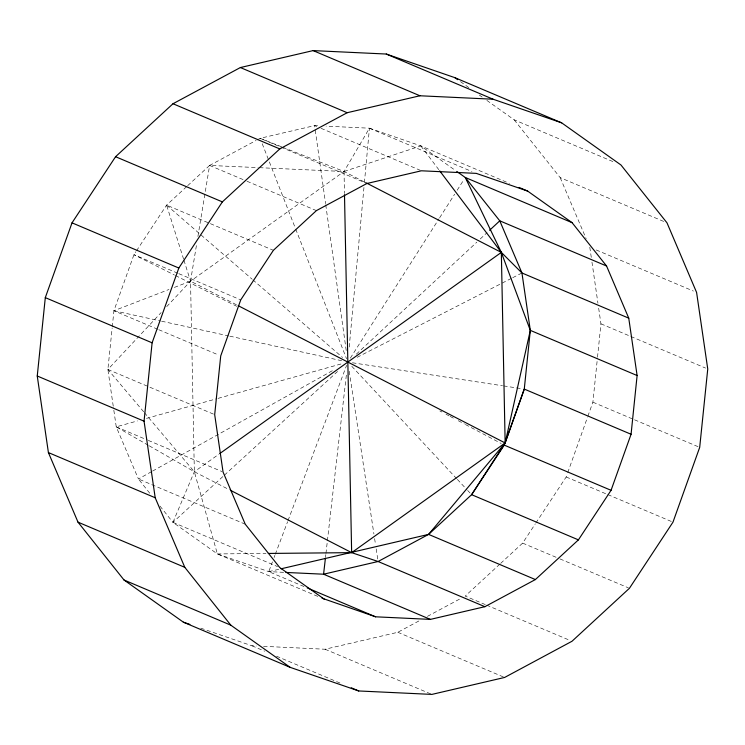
<?xml version="1.0" encoding="UTF-8"?>
<svg xmlns="http://www.w3.org/2000/svg" width="745" height="745" viewBox="0 0 745 745"><rect width="100%" height="100%" fill="white"/><g stroke="black" fill="none" stroke-linecap="round" stroke-linejoin="round"><path stroke-width="0.56" stroke-dasharray="3.73 2.79" d="M349.228 347.021L363.979 187.237M364.407 182.609L369.436 128.196L326.04 126.147M113.24 406.193L107.885 369.464L112.15 328.014M112.272 326.859L113.929 310.74L133.942 254.688L135.86 251.773M587.861 416.269L592.89 402.179L597.397 358.392M597.509 357.237L600.945 323.824L598.617 307.825M325.556 556.915L325.826 554.615M325.956 553.461L327.269 541.932M327.4 540.777L346.388 374.754M317.77 596.4L217.372 553.935L194.343 471.734L190.534 281.172L196.764 243.354M197.9 236.482L209.615 165.437L256.066 140.479M535.879 522.99L566.181 476.977L567.336 473.727M567.727 472.637L587.47 417.358M304.007 586.538L268.759 571.629L272.447 561.86M274.086 557.511L274.905 555.342M275.315 554.252L287.607 521.686M288.017 520.597L346.611 365.329M283.612 572.328L268.759 571.629L217.372 553.935L172.924 522.338L194.343 471.734L218.825 454.245M166.694 306.642L190.534 281.172L344.032 171.499L369.436 128.196L420.823 145.89L509.468 183.382M350.336 358.14L439.038 218.723M439.662 217.736L454.655 194.175M457.16 190.245L464.023 179.443M136.503 250.804L166.582 205.126L186.827 186.455M500.668 563.369L522.627 543.114L535.245 523.94M143.664 411.78L107.885 369.464L161.125 312.583M356.324 354.182L476.856 242.134M480.246 238.977L487.034 232.663M187.675 185.673L209.615 165.437L258.282 167.634M499.821 564.142L465.206 596.084L485.498 604.67M159.989 506.088L172.924 522.338L223.509 475.99M224.366 475.198L337.55 371.494M151.58 471.65L138.43 478.988L116.248 426.848L113.408 407.338M152.585 471.082L334.691 369.408M257.072 139.939L260.107 138.309L314.613 125.607L318.041 125.775M263.544 646.334L325.081 649.23L397.821 632.282L420.282 620.212M427.425 616.376L461.118 598.282M357.116 357.321L511.647 278.248M512.681 277.717L520.923 273.499M157.717 329.262L113.929 310.74L168.947 289.498M174.349 287.421L190.534 281.172L237.106 305.115M259.437 167.681L344.032 171.499L420.823 145.89L455.819 170.763M148.283 445.268L116.248 426.848L137.499 420.906M146.458 418.401L216.935 398.687M218.061 398.37L342.244 363.635M268.759 571.629L278.844 569.32M217.372 553.935L265.993 553.47M200.768 628.165L251.931 645.785L256.569 645.999M352.422 362.768L502.503 385.752M503.648 385.919L521.984 388.732M113.929 310.74L160.482 320.955M161.618 321.207L228.613 335.911M229.749 336.153L342.16 360.822M281.629 146.821L260.107 138.309L366.903 183.493M282.7 147.249L344.032 171.499L364.733 182.143M486.857 100.407L514.162 119.815L614.56 162.28M514.162 119.815L560.193 177.655L664.866 221.935M369.436 128.196L471.967 171.564M316.755 126.51L314.613 125.607L315.098 129.053M321.021 128.317L420.348 170.335M596.205 249.957L693.39 291.062M600.945 323.824L629.786 336.023M630.847 336.47L705.617 368.095M209.615 165.437L245.924 180.793M246.995 181.249L316.411 210.612M183.587 259.13L166.582 205.126L209.298 223.202M210.369 223.649L273.387 250.311M592.89 402.179L633.474 419.351M634.544 419.798L699.695 447.363M177.738 273.21L133.942 254.688L174.442 275.017M178.8 273.666L240.747 299.872M566.181 476.977L606.765 494.149M607.827 494.596L671.915 521.705M158.787 329.718L218.592 355.011M522.627 543.114L558.936 558.471M560.007 558.927L628.361 587.842M107.885 369.464L214.69 414.639M116.248 426.848L147.221 439.95M148.283 440.397L221.982 471.576M486.56 605.117L569.869 640.355M245.226 524.173L138.43 478.988L149.922 493.441M172.924 522.338L277.587 566.61M397.821 632.282L503.555 677M325.081 649.23L430.815 693.958M251.931 645.785L264.745 651.204M276.488 656.177L341.638 683.733M175.475 275.538L236.742 306.297M149.289 445.836L194.343 471.734L229.525 489.838M439.848 410.933L441.887 412.013M445.985 414.183L449.049 415.812M450.073 416.362L454.161 418.532M458.25 420.702L464.386 423.961M465.401 424.501L501.189 443.499M460.494 81.661L468.968 87.686M479.324 95.053L482.155 97.055M166.582 205.126L251.931 279.03M252.806 279.794L342.56 357.498M351.808 366.317L456.536 478.541M457.337 479.389L466.854 489.595M467.646 490.443L470.03 492.994M144.409 412.665L194.343 471.734M420.823 145.89L439.029 169.962M560.193 177.655L586.157 238.679M262.221 143.72L295.281 228.035M295.709 229.115L346.565 358.829M183.931 260.228L190.534 281.172M349.228 371.243L373.916 533.997M374.614 538.588L375.489 544.316M376.178 548.897L377.743 559.216M589.798 247.247L591.297 257.528M591.958 262.1L597.946 303.252M315.265 130.198L325.584 203.664M325.742 204.81L346.388 351.742M344.032 171.499L344.469 193.579"/><path stroke-width="1.12" d="M37.25 376.002L45.305 297.637L72.023 222.848L115.568 156.711L172.998 103.741L240.374 67.544L313.114 50.595L386.273 54.04L454.841 77.648L561.646 122.832L620.967 164.99L666.999 222.839L696.594 292.422L707.75 368.999L699.695 447.363L672.977 522.152L629.432 588.289L572.002 641.259L504.626 677.456L431.886 694.405L358.727 690.96L290.159 667.352L183.354 622.168L124.033 580.01L78.002 522.161L48.406 452.578L37.25 376.002L144.055 421.176L155.202 497.753L184.807 567.345L230.838 625.185L290.159 667.352M144.055 421.176L152.11 342.821L178.828 268.023L222.373 201.886L279.794 148.916L347.179 112.719L419.919 95.77L493.069 99.215L561.646 122.832M456.769 171.434L465.28 177.487L499.774 220.827L521.947 272.977L530.31 330.361L524.275 389.076L505.147 442.968L471.613 494.689L428.589 534.389L378.097 561.507L323.581 574.209L285.894 572.439M322.045 598.207L375.564 616.804L430.387 619.393L484.893 606.691L535.385 579.563L578.418 539.874L611.058 490.312L631.071 434.26L637.115 375.536L628.752 318.152L606.57 266.012L572.076 222.662L527.628 191.065L519.079 187.451M325.425 558.07L323.581 574.209L430.387 619.393M281.079 568.808L428.589 534.389L505.147 442.968L530.31 330.361L501.338 252.397L465.28 177.487L572.076 222.662M578.418 539.874L471.613 494.689L504.253 445.128L524.275 389.076L631.071 434.26M489.586 230.298L499.774 220.827L606.57 266.012M219.766 453.575L501.338 252.397L521.947 272.977L628.752 318.152M268.302 553.442L351.649 552.641L505.147 442.968L501.338 252.397L439.727 170.894M230.559 490.368L351.649 552.641L378.097 561.507L484.893 606.691M527.628 191.065L476.241 173.371L421.419 170.791L366.903 183.493L316.411 210.612L273.387 250.311L240.747 299.872L220.725 355.924L214.69 414.639L223.053 472.023L245.226 524.173L279.72 567.513L324.177 599.11M183.354 622.168L189.882 624.422M386.273 54.04L493.069 99.215M313.114 50.595L419.919 95.77M240.374 67.544L347.179 112.719M172.998 103.741L279.794 148.916M530.31 330.361L637.115 375.536M115.568 156.711L222.373 201.886M72.023 222.848L178.828 268.023M504.253 445.128L611.058 490.312M45.305 297.637L152.11 342.821M428.589 534.389L535.385 579.563M48.406 452.578L155.202 497.753M307.21 587.889L375.564 616.804M78.002 522.161L184.807 567.345M124.033 580.01L230.838 625.185M351.258 687.793L358.727 690.96M365.767 182.674L501.338 252.397M238.139 305.655L505.147 442.968M454.841 77.648L457.672 79.659M344.497 194.743L351.649 552.641"/></g></svg>
